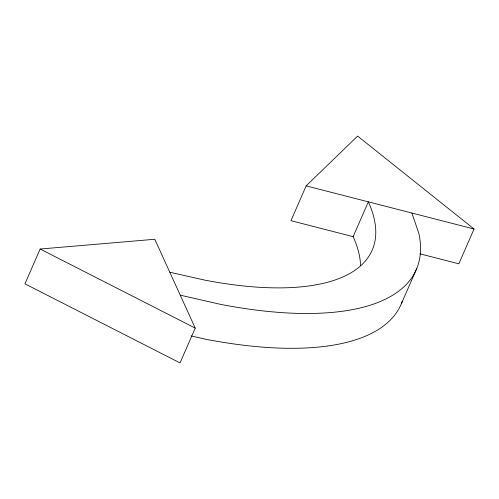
<?xml version="1.0" encoding="UTF-8"?>
<svg xmlns="http://www.w3.org/2000/svg" width="499" height="499" viewBox="0 0 499 499"><rect width="100%" height="100%" fill="white"/><g stroke="black" fill="none" stroke-linecap="round" stroke-linejoin="round"><path stroke-width="0.75" d="M40.157 249.032L24.95 283.844L180.027 362.916L195.24 328.105L154.784 239.271L40.157 249.032L195.24 328.105M419.89 253.81L458.843 263.821L474.05 229.01L357.615 136.084L306.161 185.871L290.954 220.677L353.13 236.657A287.599 109.593 23.6 0 1 360.546 265.568M353.13 236.657L368.337 201.846A287.599 109.593 23.6 0 1 204.553 280.07L169.791 272.217M401.545 303.323L416.752 268.512M191.154 335.958L205.426 339.183A335.808 127.969 23.6 0 0 402.362 301.19M306.161 185.871L474.05 229.01M180.233 295.159L220.639 304.371A335.808 127.969 23.6 0 0 418.817 233.314L411.875 213.036"/></g></svg>
